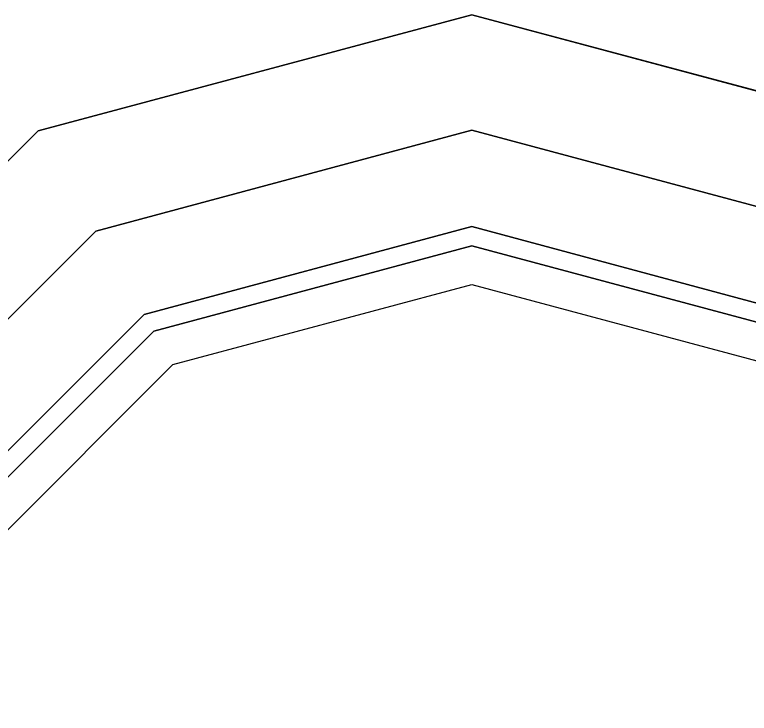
# Model space of a CAD drawing. Header units: inches. Extents: x 38074 to 101214, y 18833 to 57379.
# Drawn here: x 98819.7 to 98937, y 36197.7 to 36309.3 of the extents above; entities that cross this region are included whole.
import ezdxf

# ---------------------------------------------------------------- set-up
doc = ezdxf.new("R2010")
doc.units = ezdxf.units.IN

# ---------------------------------------------------------------- blocks, each defined once
blk = doc.blocks.new('A$C403C54AD')
at = {"linetype": 'ByBlock'}
for points, invisible_edges in [([(1.72651, 0.82864, -0.00874), (1.72651, 0.81017, -0.00874), (1.66648, 0.79408, -0.00874), (1.65725, 0.81008, -0.00874)], 5), ([(1.72651, 0.79478, -0.02259), (1.72651, 0.82864, -0.01335), (1.65725, 0.81008, -0.01335), (1.67418, 0.78075, -0.02259)], 5), ([(1.79578, 0.81008, -0.00874), (1.78654, 0.79408, -0.00874), (1.72651, 0.81017, -0.00874), (1.72651, 0.82864, -0.00874)], 5), ([(1.77884, 0.78075, -0.02259), (1.79578, 0.81008, -0.01335), (1.72651, 0.82864, -0.01335), (1.72651, 0.79478, -0.02259)], 5), ([(1.65725, 0.81008, -0.00874), (1.66648, 0.79408, -0.00874), (1.62254, 0.75014, -0.00874), (1.60654, 0.75938, -0.00874)], 5), ([(1.67418, 0.78075, -0.02259), (1.65725, 0.81008, -0.01335), (1.60654, 0.75938, -0.01335), (1.63587, 0.74244, -0.02259)], 5), ([(1.72651, 0.81017, -0.00874), (1.72651, 0.7917, -0.01489), (1.67572, 0.77809, -0.01489), (1.66648, 0.79408, -0.00874)], 5), ([(1.78654, 0.79408, -0.00874), (1.7773, 0.77809, -0.01489), (1.72651, 0.7917, -0.01489), (1.72651, 0.81017, -0.00874)], 5), ([(1.72651, 0.78554, -0.03183), (1.72651, 0.79478, -0.02259), (1.67418, 0.78075, -0.02259), (1.6788, 0.77276, -0.03183)], 5), ([(1.77423, 0.77276, -0.03183), (1.77884, 0.78075, -0.02259), (1.72651, 0.79478, -0.02259), (1.72651, 0.78554, -0.03183)], 5), ([(1.66648, 0.79408, -0.00874), (1.67572, 0.77809, -0.01489), (1.63853, 0.74091, -0.01489), (1.62254, 0.75014, -0.00874)], 5), ([(1.72651, 0.7917, -0.01489), (1.72651, 0.69011, -0.01489), (1.72651, 0.69011, -0.01489), (1.67572, 0.77809, -0.01489)], 5), ([(1.7773, 0.77809, -0.01489), (1.72651, 0.69011, -0.01489), (1.72651, 0.69011, -0.01489), (1.72651, 0.7917, -0.01489)], 5), ([(1.6788, 0.77276, -0.03183), (1.67418, 0.78075, -0.02259), (1.63587, 0.74244, -0.02259), (1.64387, 0.73783, -0.03183)], 1), ([(1.67572, 0.77809, -0.01489), (1.72651, 0.69011, -0.01489), (1.72651, 0.69011, -0.01489), (1.63853, 0.74091, -0.01489)], 5), ([(1.81449, 0.74091, -0.01489), (1.72651, 0.69011, -0.01489), (1.72651, 0.69011, -0.01489), (1.7773, 0.77809, -0.01489)], 5), ([(1.63853, 0.74091, -0.01489), (1.72651, 0.69011, -0.01489), (1.72651, 0.69011, -0.01489), (1.62492, 0.69011, -0.01489)], 5), ([(1.8281, 0.69011, -0.01489), (1.72651, 0.69011, -0.01489), (1.72651, 0.69011, -0.01489), (1.81449, 0.74091, -0.01489)], 5)]:
    blk.add_3dface(points, dxfattribs=dict(at, invisible_edges=invisible_edges))
for points in [[(1.72651, 0.82864, -0.01335), (1.72651, 0.82864, -0.00874), (1.65725, 0.81008, -0.00874), (1.65725, 0.81008, -0.01335)], [(1.79578, 0.81008, -0.01335), (1.79578, 0.81008, -0.00874), (1.72651, 0.82864, -0.00874), (1.72651, 0.82864, -0.01335)], [(1.65725, 0.81008, -0.01335), (1.65725, 0.81008, -0.00874), (1.60654, 0.75938, -0.00874), (1.60654, 0.75938, -0.01335)]]:
    blk.add_3dface(points, dxfattribs=at)

msp = doc.modelspace()

# ---------------------------------------------------------------- block references
at = {"xscale": 1000, "yscale": 1000, "zscale": 1000}
msp.add_blockref('A$C403C54AD', (97166.18, 35480.7, 0.6), dxfattribs=at)

doc.saveas('drawing.dxf')
